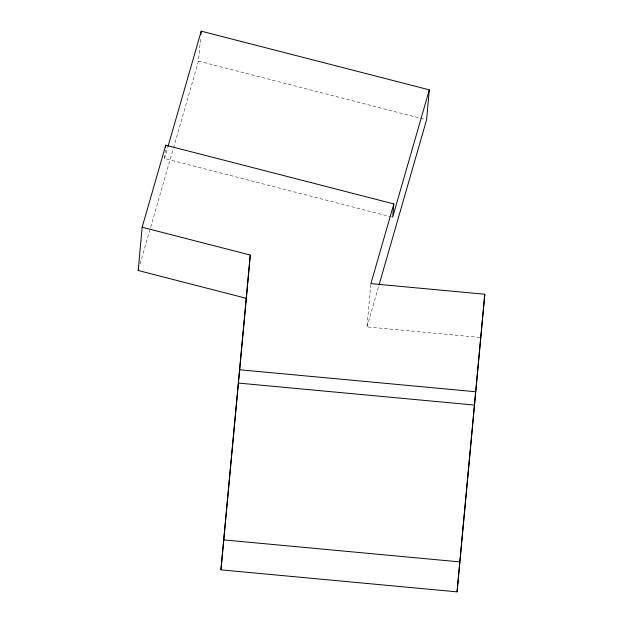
<?xml version="1.0" encoding="UTF-8"?>
<svg xmlns="http://www.w3.org/2000/svg" width="623" height="623" viewBox="0 0 623 623"><rect width="100%" height="100%" fill="white"/><g stroke="black" fill="none" stroke-linecap="round" stroke-linejoin="round"><path stroke-width="0.47" stroke-dasharray="3.12 2.34" d="M391.696 216.999L164.55 158.53L165.329 149.964M173.467 148.048L198.496 61.109L200.606 37.917M479.889 337.425L366.963 326.911L370.81 284.579M164.55 158.53L167.758 147.371M140.089 263.957L173.194 148.983M366.963 326.911L378.776 285.864M198.496 61.109L425.641 119.585"/><path stroke-width="0.93" d="M393.845 203.923L370.895 283.629L484.795 294.235L457.064 591.85L220.939 569.858L246.334 298.331L138.205 270.499L142.145 227.224L165.757 145.214L393.845 203.923L392.638 217.24L429.309 89.86L201.221 31.15L168.031 146.444M165.586 147.114L165.757 145.214M200.871 35.013L201.221 31.15M220.939 569.858L250.275 255.056L142.145 227.224M246.334 298.331L250.275 255.056M429.309 89.86L426.584 119.826L379.049 284.929M457.064 591.85L484.795 294.235M138.205 270.499L138.75 268.63M239.544 369.751L475.668 391.742M238.329 383.067L474.461 405.059M223.665 539.892L459.79 561.891"/></g></svg>
